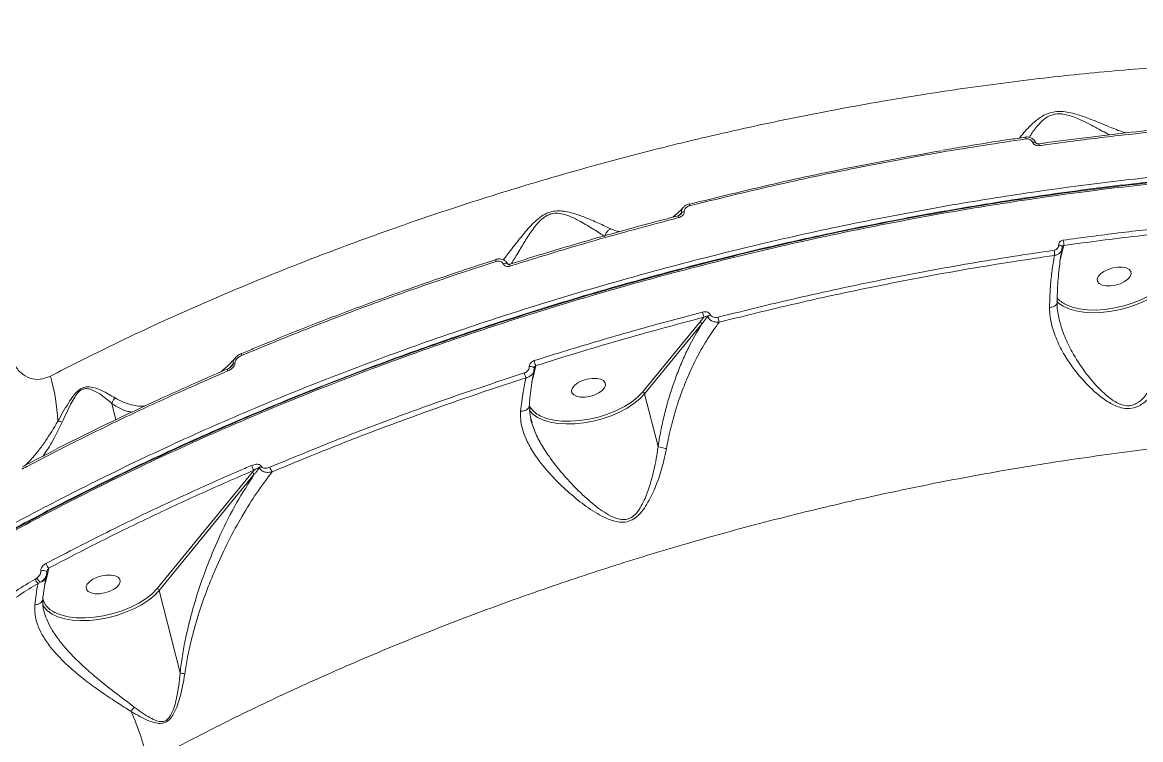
# Model space of a CAD drawing. Header units: millimetres. Extents: x -4335 to 4318, y -3792 to 3101.
# Drawn here: x 2045.9 to 2334.4, y 744.4 to 929.5 of the extents above; entities that cross this region are included whole.
import ezdxf

# ---------------------------------------------------------------- set-up
doc = ezdxf.new("R2010")
doc.units = ezdxf.units.MM
doc.layers.add('DIKOM_ЗОНА', color=80, linetype='Continuous')
doc.layers.add('DIKOM_ОБЪЕКТ', color=7, linetype='Continuous')

msp = doc.modelspace()

# ---------------------------------------------------------------- linework, layer by layer
at = {"layer": 'DIKOM_ЗОНА', "color": 3, "lineweight": 15}
msp.add_lwpolyline([(1629.814, 3100.338, -0.4205658), (4317.777, 469.92), (4317.777, -16.224, -0.4142136), (1317.777, -3016.224), (-2004.986, -3016.224, -0.4142136), (-3504.986, -1516.224), (-3504.986, 1600.338, -0.4142136), (-2004.986, 3100.338), (1629.814, 3100.338)], format="xyb", dxfattribs=at)
at = {"layer": 'DIKOM_ОБЪЕКТ', "color": 7, "linetype": 'Continuous', "lineweight": 15}
for p, q in [((2304.569, 899.86), (2304.553, 899.854)), ((2314.011, 869.687), (2314.542, 871.894)), ((2314.081, 870.882), (2314.145, 871.441)), ((2314.145, 871.441), (2314.153, 871.523)), ((2314.158, 871.555), (2314.158, 871.524)), ((2313.701, 868.465), (2314.011, 869.687)), ((2168.042, 868.275), (2168.05, 868.275)), ((2171.678, 867.06), (2171.681, 867.06)), ((2220.646, 852.08), (2205.897, 834.068)), ((2206.439, 833.614), (2221.188, 851.626)), ((2221.71, 853.367), (2220.646, 852.08)), ((2102.474, 844.033), (2102.494, 844.039)), ((2177.736, 838.275), (2178.364, 840.879)), ((2177.841, 839.606), (2177.901, 840.15)), ((2177.909, 840.235), (2177.901, 840.15)), ((2177.365, 836.815), (2177.736, 838.275)), ((2205.897, 834.068), (2205.752, 833.897)), ((2068.988, 831.089), (2070.041, 826.927)), ((2209.889, 819.981), (2206.439, 833.614)), ((2105.681, 813.9), (2105.191, 813.302)), ((2105.191, 813.302), (2080.646, 783.328)), ((2081.189, 782.875), (2105.733, 812.849)), ((2052.19, 787.62), (2052.182, 787.546)), ((2052.426, 787.371), (2052.734, 788.642)), ((2049.637, 786.068), (2049.232, 785.803)), ((2049.943, 784.669), (2050.588, 784.971)), ((2051.624, 784.143), (2052, 785.623)), ((2052, 785.623), (2052.426, 787.371)), ((2052.091, 786.796), (2052.014, 786.412)), ((2052.129, 786.945), (2052.182, 787.546)), ((2080.646, 783.328), (2080.502, 783.158)), ((2086.58, 761.571), (2081.189, 782.875))]:
    msp.add_line(p, q, dxfattribs=at)
at = {"layer": 'DIKOM_ОБЪЕКТ', "color": 7, "linetype": 'Continuous', "lineweight": 15, "flags": 128}
for points in [[(2304.79, 899.398), (2304.749, 899.545), (2304.706, 899.668), (2304.664, 899.764), (2304.623, 899.828), (2304.585, 899.858), (2304.569, 899.86)], [(2306.521, 898.523), (2306.706, 898.564), (2306.88, 898.582), (2307.037, 898.576), (2307.169, 898.546), (2307.271, 898.495), (2307.34, 898.423), (2307.357, 898.389)], [(2308.245, 897.65), (2308.202, 897.803), (2308.157, 897.93), (2308.112, 898.027), (2308.069, 898.088), (2308.029, 898.113), (2308.017, 898.113)], [(2314.153, 871.523), (2314.151, 871.545), (2314.116, 871.645), (2314.042, 871.737), (2313.932, 871.818), (2313.791, 871.883), (2313.625, 871.931), (2313.439, 871.959), (2313.242, 871.966)], [(2169.953, 867.155), (2170.177, 867.245), (2170.403, 867.303), (2170.616, 867.326), (2170.805, 867.313), (2170.957, 867.264), (2171.064, 867.182), (2171.105, 867.116)], [(2331.859, 865.187), (2331.414, 865.713), (2330.657, 866.091), (2329.65, 866.289), (2328.474, 866.292), (2327.225, 866.1), (2326.004, 865.729), (2324.91, 865.207), (2324.031, 864.578), (2323.439, 863.892), (2323.181, 863.206), (2323.279, 862.574), (2323.725, 862.048), (2324.482, 861.671), (2325.489, 861.472), (2326.664, 861.469), (2327.913, 861.661), (2329.134, 862.033), (2330.228, 862.554), (2331.107, 863.183), (2331.699, 863.869), (2331.957, 864.555), (2331.859, 865.187)], [(2341.354, 862.622), (2340.214, 861.46), (2338.637, 860.201), (2336.792, 859.031), (2334.724, 857.978), (2332.484, 857.068), (2330.125, 856.322), (2327.704, 855.759), (2325.28, 855.392), (2322.911, 855.231), (2320.654, 855.278), (2318.565, 855.533), (2316.694, 855.99), (2315.103, 856.627)], [(2312.747, 857.49), (2313.212, 857.038), (2314.415, 856.196), (2315.905, 855.512), (2317.651, 855.001), (2319.615, 854.673), (2321.753, 854.536), (2324.019, 854.592), (2326.365, 854.841), (2328.74, 855.276), (2331.091, 855.889), (2333.368, 856.667), (2335.522, 857.591), (2337.505, 858.643), (2339.276, 859.8), (2340.794, 861.036), (2342.029, 862.324)], [(2102.465, 843.498), (2102.433, 843.648), (2102.415, 843.779), (2102.413, 843.887), (2102.426, 843.968), (2102.455, 844.019), (2102.474, 844.033)], [(2098.888, 839.51), (2098.854, 839.667), (2098.837, 839.804), (2098.838, 839.914), (2098.856, 839.994), (2098.892, 840.041), (2098.909, 840.049)], [(2176.672, 840.604), (2176.912, 840.632), (2177.152, 840.632), (2177.378, 840.604), (2177.577, 840.549), (2177.737, 840.472), (2177.848, 840.375), (2177.904, 840.266), (2177.909, 840.235)], [(2196.27, 836.478), (2195.824, 837.003), (2195.067, 837.381), (2194.06, 837.579), (2192.885, 837.583), (2191.636, 837.391), (2190.415, 837.019), (2189.321, 836.497), (2188.442, 835.868), (2187.85, 835.183), (2187.592, 834.496), (2187.69, 833.864), (2188.136, 833.338), (2188.892, 832.961), (2189.899, 832.762), (2191.075, 832.759), (2192.324, 832.951), (2193.545, 833.323), (2194.639, 833.845), (2195.518, 834.474), (2196.11, 835.159), (2196.368, 835.846), (2196.27, 836.478)], [(2205.752, 833.897), (2204.625, 832.75), (2203.048, 831.491), (2201.203, 830.322), (2199.136, 829.269), (2196.895, 828.358), (2194.536, 827.613), (2192.116, 827.05), (2189.692, 826.683), (2187.323, 826.521), (2185.067, 826.568), (2182.977, 826.823), (2181.106, 827.279), (2179.497, 827.926), (2179.47, 827.94)], [(2176.65, 829.433), (2176.734, 829.308), (2177.623, 828.328), (2178.826, 827.486), (2180.316, 826.803), (2182.062, 826.291), (2184.025, 825.963), (2186.163, 825.826), (2188.43, 825.882), (2190.776, 826.131), (2193.15, 826.567), (2195.502, 827.18), (2197.779, 827.957), (2199.932, 828.882), (2201.916, 829.934), (2203.686, 831.09), (2205.205, 832.326), (2206.439, 833.614)], [(2050.651, 787.875), (2050.909, 787.942), (2051.189, 787.977), (2051.47, 787.977), (2051.729, 787.942), (2051.944, 787.875), (2052.099, 787.781), (2052.18, 787.669), (2052.19, 787.62)], [(2071.019, 785.738), (2070.574, 786.264), (2069.817, 786.641), (2068.81, 786.84), (2067.635, 786.843), (2066.386, 786.651), (2065.165, 786.279), (2064.07, 785.758), (2063.192, 785.128), (2062.599, 784.443), (2062.342, 783.756), (2062.44, 783.125), (2062.885, 782.599), (2063.642, 782.221), (2064.649, 782.023), (2065.825, 782.019), (2067.074, 782.211), (2068.295, 782.583), (2069.389, 783.105), (2070.268, 783.734), (2070.86, 784.42), (2071.117, 785.106), (2071.019, 785.738)], [(2051.081, 779.274), (2051.483, 778.569), (2052.372, 777.588), (2053.575, 776.747), (2055.066, 776.063), (2056.812, 775.552), (2058.775, 775.224), (2060.913, 775.086), (2063.18, 775.143), (2065.526, 775.391), (2067.9, 775.827), (2070.251, 776.44), (2072.528, 777.217), (2074.682, 778.142), (2076.666, 779.194), (2078.436, 780.35), (2079.955, 781.586), (2081.189, 782.875)], [(2080.502, 783.158), (2079.374, 782.011), (2077.797, 780.752), (2075.953, 779.582), (2073.885, 778.529), (2071.645, 777.619), (2069.286, 776.873), (2066.865, 776.31), (2064.441, 775.943), (2062.073, 775.781), (2059.816, 775.828), (2057.727, 776.083), (2055.855, 776.54), (2054.246, 777.187), (2054.22, 777.2)]]:
    msp.add_lwpolyline(points, dxfattribs=at)
at = {"layer": 'DIKOM_ОБЪЕКТ', "color": 7, "linetype": 'Continuous', "lineweight": 15}
for centre, radius, start, end in [((2216.781, 879.323), 1.329, 94.68296, 130.67702), ((2216.204, 882.108), 1.835, 13.388, 16.51873), ((2246.795, 889.558), 29.652, 193.51274, 194.48036), ((2223.115, 881.239), 8.212, 191.77368, 195.2708), ((2310.504, 872.213), 4.051, 355.48402, 14.89986), ((2307.863, 869.571), 4.339, 356.98579, 14.65066), ((2168.944, 868.13), 0.913, 170.8922, 203.26129), ((2172.553, 866.917), 0.887, 170.72592, 204.04246), ((2318.127, 862.839), 6.908, 219.6683, 244.04933), ((2292.456, 872.619), 73.319, 194.15757, 195.22325), ((2223.94, 852.525), 1.587, 109.47713, 141.34406), ((2220.576, 851.445), 0.638, 16.49434, 83.75847), ((2528.513, 930.167), 312.723, 194.21304, 194.45617), ((2101.017, 840.46), 1.159, 103.56895, 130.50082), ((2184.9, 843.879), 7.192, 193.75087, 204.65803), ((2004.033, 824.218), 51.046, 2.5813, 15.87262), ((2182.291, 840.698), 7.111, 193.92901, 204.64112), ((2205.827, 833.433), 0.638, 16.50457, 83.74823), ((2181.837, 833.21), 5.777, 208.84047, 245.81294), ((2054.755, 822.776), 3.751, 67.90791, 85.83884), ((2107.904, 815.8), 2.925, 193.25989, 220.53028), ((2108.123, 813.743), 1.308, 118.45061, 144.61342), ((2112.842, 815.425), 3.173, 193.70883, 217.94194), ((2105.121, 812.668), 0.638, 16.48819, 83.76461), ((2054.028, 790.298), 2.102, 193.29453, 231.9823), ((2051.338, 786.334), 2.172, 194.14893, 230.03171), ((2052.103, 787.246), 2.733, 205.54943, 236.34832), ((2050.128, 786.872), 1.956, 283.60657, 345.28317), ((2052.473, 786.9), 0.473, 95.70024, 133.30438), ((2080.577, 782.693), 0.639, 16.51072, 83.74208), ((2056.127, 781.909), 5.08, 189.86064, 247.95417), ((2079.542, 748.689), 6.289, 139.50391, 152.19471), ((1997.969, 718.972), 82.727, 13.62491, 23.24545)]:
    msp.add_arc(centre, radius, start, end, dxfattribs=at)
for points, knots in [([(2327.587, 1310.487), (2325.524, 1311.34), (2319.925, 1313.653), (2310.142, 1316.553), (2298.075, 1318.897), (2285.294, 1320.153), (2271.872, 1320.336), (2257.867, 1319.438), (2243.32, 1317.452), (2228.243, 1314.361), (2212.672, 1310.191), (2196.659, 1304.964), (2180.281, 1298.708), (2163.612, 1291.45), (2146.702, 1283.202), (2129.576, 1273.959), (2112.264, 1263.757), (2094.824, 1252.634), (2077.336, 1240.645), (2059.882, 1227.844), (2042.729, 1214.43), (2025.907, 1200.447), (2009.43, 1185.959), (1993.134, 1170.837), (1977.089, 1155.15), (1961.364, 1138.962), (1945.813, 1122.106), (1930.483, 1104.575), (1915.411, 1086.391), (1900.831, 1067.831), (1886.809, 1048.983), (1873.414, 1029.933), (1860.69, 1010.74), (1848.675, 991.433), (1837.373, 972.046), (1826.815, 952.641), (1817.043, 933.306), (1808.123, 914.138), (1800.544, 896.398), (1796.273, 885.172), (1794.367, 880.162)], [0, 0, 0, 0, 0.0156522, 0.0424896, 0.0694114, 0.0963765, 0.1233415, 0.1502635, 0.1771008, 0.2039382, 0.23086, 0.2578251, 0.2847902, 0.311712, 0.3385494, 0.3653867, 0.3923087, 0.4192737, 0.4462387, 0.4731607, 0.499998, 0.5258462, 0.5517701, 0.5777323, 0.6036945, 0.6296183, 0.6554666, 0.6823039, 0.709226, 0.736191, 0.7631561, 0.7900781, 0.8169156, 0.8437529, 0.8706749, 0.89764, 0.9246051, 0.9515272, 0.9783645, 1, 1, 1, 1]), ([(2563.778, 882.842), (2560.905, 884.381), (2553.946, 888.108), (2541.818, 893.394), (2527.566, 898.759), (2512.413, 903.525), (2496.458, 907.71), (2479.766, 911.287), (2462.414, 914.242), (2444.448, 916.56), (2425.884, 918.225), (2406.764, 919.246), (2387.158, 919.627), (2367.157, 919.368), (2346.853, 918.469), (2326.296, 916.927), (2305.515, 914.732), (2284.548, 911.9), (2263.473, 908.446), (2242.386, 904.391), (2221.387, 899.751), (2200.524, 894.533), (2179.834, 888.734), (2159.349, 882.374), (2139.147, 875.484), (2119.319, 868.097), (2099.956, 860.249), (2082.531, 852.567), (2066.919, 845.204), (2057.728, 840.521), (2053.132, 838.179)], [0, 0, 0, 0, 0.0256901, 0.0622176, 0.0987467, 0.1353905, 0.1720932, 0.2087958, 0.24544, 0.2819689, 0.3185238, 0.3551933, 0.3919212, 0.4286496, 0.4653195, 0.5018746, 0.5384884, 0.5752171, 0.6120045, 0.6487922, 0.6855215, 0.7221357, 0.7588401, 0.7956591, 0.8325369, 0.8694151, 0.906235, 0.9429397, 0.97147, 1, 1, 1, 1]), ([(2330.503, 900.93), (2330.174, 901.042), (2328.743, 901.53), (2325.772, 902.742), (2322.016, 904.289), (2318.814, 905.485), (2316.38, 906.161), (2314.329, 906.511), (2311.982, 906.463), (2309.959, 905.792), (2308.411, 904.887), (2306.574, 903.488), (2304.732, 901.595), (2303.644, 900.225), (2303.155, 899.609)], [0, 0, 0, 0, 0.0404379, 0.1758182, 0.3139294, 0.4154398, 0.467006, 0.5200242, 0.5801871, 0.6498699, 0.7002174, 0.7517578, 0.8882721, 1, 1, 1, 1]), ([(2305.697, 899.768), (2305.848, 900.042), (2306.465, 901.159), (2307.671, 902.74), (2309.187, 904.255), (2310.348, 905.105), (2311.478, 905.602), (2312.697, 905.862), (2313.554, 905.886), (2314.806, 905.749), (2316.099, 905.44), (2318.267, 904.625), (2321.121, 903.236), (2323.999, 901.681), (2325.73, 900.766), (2326.338, 900.445)], [0, 0, 0, 0, 0.0556411, 0.226728, 0.2869932, 0.3470323, 0.407006, 0.4253544, 0.4793484, 0.4921772, 0.5528609, 0.6139598, 0.7374228, 0.9078433, 1, 1, 1, 1]), ([(2308.018, 898.106), (2308.513, 898.178), (2312.758, 898.798), (2320.734, 899.811), (2331.926, 901.118), (2340.383, 902.005), (2345.085, 902.409), (2346.091, 902.496)], [0, 0, 0, 0, 0.038775, 0.3322077, 0.6262654, 0.920071, 1, 1, 1, 1]), ([(2308.245, 897.65), (2308.894, 897.741), (2312.137, 898.193), (2320.134, 899.251), (2332.215, 900.697), (2341.645, 901.601), (2346.363, 902.053)], [0, 0, 0, 0, 0.0507669, 0.2538484, 0.6266954, 1, 1, 1, 1]), ([(2218.084, 882.144), (2225.239, 883.907), (2239.55, 887.435), (2261.219, 892.009), (2282.993, 896.09), (2297.525, 898.295), (2304.79, 899.398)], [0, 0, 0, 0, 0.2485964, 0.4971933, 0.7485959, 1, 1, 1, 1]), ([(2283.36, 896.465), (2285.32, 896.803), (2291.045, 897.791), (2298.115, 898.902), (2303.213, 899.619), (2304.56, 899.808)], [0, 0, 0, 0, 0.2769884, 0.8090226, 1, 1, 1, 1]), ([(2304.57, 899.849), (2304.614, 899.859), (2304.945, 899.93), (2305.608, 899.851), (2306.442, 899.509), (2307.062, 898.984), (2307.254, 898.547), (2307.327, 898.381)], [0, 0, 0, 0, 0.0407403, 0.2998878, 0.5651702, 0.8352458, 1, 1, 1, 1]), ([(2304.79, 899.398), (2304.959, 899.407), (2305.297, 899.427), (2305.792, 899.272), (2306.208, 898.999), (2306.429, 898.721), (2306.507, 898.554), (2306.521, 898.523)], [0, 0, 0, 0, 0.2363502, 0.4725997, 0.7091561, 0.9458565, 1, 1, 1, 1]), ([(2306.521, 898.523), (2306.536, 898.492), (2306.613, 898.327), (2306.832, 898.05), (2307.246, 897.778), (2307.74, 897.623), (2308.077, 897.641), (2308.245, 897.65)], [0, 0, 0, 0, 0.0535331, 0.289791, 0.5263753, 0.7631219, 1, 1, 1, 1]), ([(2307.361, 898.389), (2307.369, 898.371), (2307.384, 898.334), (2307.473, 898.244), (2307.603, 898.167), (2307.758, 898.118), (2307.905, 898.1), (2307.986, 898.112), (2308.018, 898.117)], [0, 0, 0, 0, 0.1934788, 0.3843596, 0.5570554, 0.7212588, 0.8908132, 1, 1, 1, 1]), ([(2282.988, 896.353), (2275.804, 895.064), (2261.356, 892.472), (2239.649, 887.859), (2225.209, 884.308), (2217.989, 882.533)], [0, 0, 0, 0, 0.3308428, 0.6654219, 1, 1, 1, 1]), ([(2674.359, 788.812), (2673.325, 790.887), (2670.518, 796.518), (2664.894, 805.385), (2657.179, 815.275), (2648.233, 824.708), (2638.123, 833.647), (2626.887, 842.049), (2614.552, 849.882), (2601.117, 857.121), (2586.624, 863.767), (2571.13, 869.804), (2554.707, 875.205), (2537.43, 879.944), (2519.347, 884), (2500.47, 887.352), (2480.848, 890.009), (2460.547, 891.968), (2439.664, 893.222), (2418.294, 893.764), (2396.768, 893.587), (2375.134, 892.71), (2353.445, 891.178), (2331.495, 888.989), (2309.378, 886.155), (2287.191, 882.686), (2264.714, 878.535), (2241.98, 873.667), (2219.03, 868.073), (2196.219, 861.838), (2173.651, 854.993), (2151.433, 847.567), (2129.637, 839.578), (2108.308, 831.03), (2087.473, 821.947), (2067.193, 812.362), (2047.555, 802.322), (2028.672, 791.866), (2011.711, 781.747), (2001.379, 774.999), (1996.767, 771.988)], [0, 0, 0, 0, 0.0156522, 0.0424896, 0.0694115, 0.0963766, 0.1233417, 0.1502635, 0.1771008, 0.2039381, 0.2308601, 0.2578252, 0.2847902, 0.3117121, 0.3385494, 0.3653867, 0.3923086, 0.4192738, 0.4462389, 0.4731606, 0.499998, 0.5258463, 0.5517701, 0.5777322, 0.6036944, 0.6296184, 0.6554666, 0.682304, 0.7092259, 0.736191, 0.7631561, 0.7900781, 0.8169155, 0.8437529, 0.8706749, 0.89764, 0.924605, 0.9515271, 0.9783646, 1, 1, 1, 1]), ([(1997.193, 770.307), (2000.519, 772.49), (2009.48, 778.37), (2024.766, 787.67), (2043.188, 798.08), (2062.517, 808.174), (2082.706, 817.909), (2103.71, 827.239), (2125.066, 835.959), (2146.69, 844.054), (2168.499, 851.523), (2190.846, 858.486), (2213.678, 864.898), (2236.923, 870.721), (2260.071, 875.828), (2283.043, 880.218), (2305.77, 883.906), (2328.62, 886.952), (2351.519, 889.318), (2374.385, 890.978), (2396.715, 891.895), (2418.446, 892.085), (2439.528, 891.577), (2460.305, 890.363), (2480.689, 888.416), (2500.598, 885.725), (2519.594, 882.35), (2537.633, 878.319), (2554.694, 873.672), (2571.054, 868.334), (2586.625, 862.294), (2601.333, 855.556), (2614.278, 848.577), (2625.605, 841.481), (2635.465, 834.375), (2644.538, 826.856), (2652.688, 818.901), (2658.236, 812.867), (2660.778, 809.399), (2661.198, 808.826)], [0, 0, 0, 0, 0.0165905, 0.0446959, 0.0728229, 0.1009285, 0.1298503, 0.1587957, 0.1877175, 0.215823, 0.2439502, 0.2720555, 0.3009774, 0.3299228, 0.3588446, 0.38695, 0.4150771, 0.4431825, 0.4721043, 0.5010498, 0.5299716, 0.558077, 0.5862041, 0.6143096, 0.6432314, 0.6721767, 0.7010984, 0.729204, 0.7573311, 0.7854364, 0.8143583, 0.8433036, 0.8722252, 0.896687, 0.9211771, 0.9456673, 0.9703896, 0.9951119, 1, 1, 1, 1]), ([(1997.321, 770.879), (1998.473, 771.651), (2002.404, 774.287), (2009.333, 778.701), (2018.079, 784.111), (2027.004, 789.409), (2036.072, 794.592), (2045.29, 799.659), (2054.658, 804.612), (2064.18, 809.455), (2073.859, 814.188), (2083.697, 818.812), (2093.696, 823.329), (2103.861, 827.741), (2114.195, 832.048), (2124.689, 836.246), (2135.307, 840.321), (2146.007, 844.257), (2156.759, 848.041), (2167.559, 851.673), (2178.41, 855.155), (2189.316, 858.488), (2200.282, 861.675), (2211.31, 864.715), (2222.402, 867.609), (2233.562, 870.359), (2244.795, 872.965), (2256.097, 875.425), (2267.439, 877.735), (2278.775, 879.883), (2290.063, 881.86), (2301.293, 883.667), (2312.468, 885.303), (2323.593, 886.771), (2334.673, 888.07), (2345.711, 889.202), (2356.709, 890.167), (2367.67, 890.964), (2378.599, 891.594), (2389.496, 892.057), (2400.342, 892.352), (2411.093, 892.476), (2421.707, 892.43), (2432.164, 892.212), (2442.468, 891.823), (2452.623, 891.265), (2462.633, 890.537), (2472.501, 889.639), (2482.23, 888.571), (2491.822, 887.332), (2501.279, 885.923), (2510.606, 884.341), (2519.789, 882.588), (2528.8, 880.672), (2537.598, 878.598), (2546.163, 876.37), (2554.493, 873.992), (2562.591, 871.461), (2570.461, 868.778), (2578.105, 865.942), (2585.526, 862.952), (2592.725, 859.807), (2599.704, 856.506), (2606.466, 853.048), (2613.005, 849.434), (2619.306, 845.675), (2625.341, 841.784), (2631.088, 837.773), (2636.543, 833.647), (2641.709, 829.406), (2646.588, 825.047), (2651.187, 820.571), (2655.487, 815.97), (2658.803, 812.153), (2660.58, 809.83), (2661.123, 809.12)], [0, 0, 0, 0, 0.005825, 0.0198833, 0.0339453, 0.0479361, 0.0618623, 0.0757397, 0.0895844, 0.103412, 0.1172384, 0.1310762, 0.144939, 0.1588428, 0.1728032, 0.1868359, 0.2008998, 0.2149109, 0.2288524, 0.2427406, 0.2565913, 0.2704202, 0.2842434, 0.298075, 0.3119269, 0.3258152, 0.3397553, 0.3537633, 0.3678282, 0.3818682, 0.3958293, 0.4097322, 0.423593, 0.4374274, 0.4512515, 0.4650809, 0.4789261, 0.4928029, 0.506727, 0.5207144, 0.5347729, 0.5488295, 0.5628143, 0.5767361, 0.5906112, 0.6044557, 0.6182847, 0.6321146, 0.6459575, 0.659827, 0.6737393, 0.6877103, 0.7017551, 0.7158184, 0.7298311, 0.7437763, 0.7576698, 0.7715275, 0.7853651, 0.7991982, 0.8130408, 0.8269048, 0.8408062, 0.8547601, 0.8687824, 0.882851, 0.8968893, 0.9108509, 0.9247536, 0.9386128, 0.9524438, 0.9662617, 0.9800822, 0.9939161, 1, 1, 1, 1]), ([(1997.64, 770.896), (2002.241, 773.9), (2012.549, 780.632), (2029.47, 790.727), (2048.307, 801.158), (2067.898, 811.174), (2088.13, 820.736), (2108.916, 829.797), (2130.194, 838.325), (2151.938, 846.294), (2174.103, 853.703), (2196.617, 860.532), (2219.375, 866.752), (2242.269, 872.332), (2264.949, 877.189), (2287.373, 881.33), (2309.507, 884.791), (2331.571, 887.618), (2353.469, 889.802), (2375.106, 891.33), (2396.689, 892.205), (2418.164, 892.381), (2439.483, 891.841), (2460.316, 890.589), (2480.569, 888.635), (2500.144, 885.984), (2518.976, 882.64), (2537.016, 878.594), (2554.252, 873.867), (2570.635, 868.478), (2586.093, 862.455), (2600.552, 855.826), (2613.107, 849.058), (2623.944, 842.29), (2633.282, 835.645), (2641.88, 828.651), (2649.809, 821.236), (2657.02, 813.399), (2663.453, 805.138), (2669.092, 796.588), (2672.11, 790.648), (2673.619, 787.679)], [0, 0, 0, 0, 0.0216353, 0.0484723, 0.0753939, 0.1023585, 0.1293233, 0.1562449, 0.1830819, 0.209919, 0.2368406, 0.2638052, 0.29077, 0.3176916, 0.3445286, 0.3703765, 0.3963, 0.4222618, 0.4482237, 0.4741471, 0.499995, 0.5268319, 0.5537536, 0.5807181, 0.6076828, 0.6346044, 0.6614413, 0.6882783, 0.7151999, 0.7421644, 0.7691292, 0.7960508, 0.8228878, 0.8446334, 0.8664016, 0.8881698, 0.9099154, 0.9324241, 0.9549577, 0.9774913, 1, 1, 1, 1]), ([(2197.689, 876.203), (2196.689, 876.665), (2194.667, 877.602), (2191.244, 879.095), (2188.307, 880.153), (2186.099, 880.685), (2184.334, 880.882), (2182.482, 880.703), (2180.596, 879.99), (2178.902, 878.794), (2176.868, 876.86), (2174.722, 874.296), (2172.363, 871.288), (2170.752, 869.197), (2170.012, 868.304), (2169.942, 868.22)], [0, 0, 0, 0, 0.1346109, 0.2722982, 0.364176, 0.4107795, 0.4584873, 0.5007114, 0.5433587, 0.5965214, 0.6475903, 0.7551558, 0.8651857, 0.9873256, 1, 1, 1, 1]), ([(2172.048, 867.157), (2172.142, 867.309), (2172.779, 868.344), (2174.128, 870.59), (2175.996, 873.739), (2177.769, 876.352), (2179.466, 878.327), (2180.828, 879.462), (2181.968, 879.95), (2182.987, 880.196), (2184.195, 880.248), (2185.748, 879.928), (2187.71, 879.199), (2190.344, 877.861), (2193.392, 876.027), (2195.346, 874.744), (2196.178, 874.17), (2196.179, 874.169)], [0, 0, 0, 0, 0.021656, 0.1474699, 0.2569281, 0.3660766, 0.4154461, 0.4647993, 0.4971169, 0.5030617, 0.5413183, 0.5863788, 0.6317383, 0.7233422, 0.8616044, 0.9998611, 1, 1, 1, 1]), ([(2213.641, 879.17), (2213.867, 879.346), (2214.728, 880.013), (2215.667, 880.89), (2216.362, 881.674), (2216.44, 881.761)], [0, 0, 0, 0, 0.2407135, 0.9152245, 1, 1, 1, 1]), ([(2215.073, 879.575), (2215.13, 879.587), (2215.302, 879.623), (2215.52, 879.749), (2215.678, 879.877), (2215.716, 879.929), (2215.721, 879.937)], [0, 0, 0, 0, 0.2181923, 0.6541851, 0.9486362, 1, 1, 1, 1]), ([(2215.192, 879.076), (2215.335, 879.121), (2215.665, 879.224), (2216.102, 879.496), (2216.447, 879.854), (2216.659, 880.245), (2216.668, 880.514), (2216.673, 880.648)], [0, 0, 0, 0, 0.1825171, 0.4237881, 0.6274481, 0.8134288, 1, 1, 1, 1]), ([(2215.915, 880.332), (2215.844, 880.248), (2215.656, 880.028), (2215.47, 879.811), (2215.354, 879.675)], [0, 0, 0, 0, 0.3782756, 1, 1, 1, 1]), ([(2215.915, 880.332), (2215.912, 880.3), (2215.907, 880.245), (2215.859, 880.126), (2215.798, 880.022), (2215.736, 879.955), (2215.72, 879.938)], [0, 0, 0, 0, 0.2178724, 0.3779549, 0.8437548, 1, 1, 1, 1]), ([(2216.456, 881.746), (2216.38, 881.673), (2216.149, 881.452), (2215.929, 880.96), (2215.92, 880.543), (2215.915, 880.332)], [0, 0, 0, 0, 0.1941725, 0.5918734, 1, 1, 1, 1]), ([(2216.458, 881.745), (2216.55, 881.847), (2216.829, 882.158), (2217.362, 882.461), (2217.805, 882.562), (2217.971, 882.599)], [0, 0, 0, 0, 0.2361008, 0.7137328, 1, 1, 1, 1]), ([(2216.673, 880.648), (2216.677, 880.778), (2216.685, 881.038), (2216.888, 881.413), (2217.218, 881.751), (2217.634, 882.005), (2217.947, 882.102), (2218.084, 882.144)], [0, 0, 0, 0, 0.1889385, 0.3774329, 0.5791638, 0.8164604, 1, 1, 1, 1]), ([(2171.687, 867.041), (2173.2, 867.527), (2178.354, 869.181), (2187.217, 871.851), (2198.255, 875.04), (2207.544, 877.604), (2213.165, 879.051), (2215.081, 879.544)], [0, 0, 0, 0, 0.105953, 0.3609189, 0.615286, 0.8688601, 1, 1, 1, 1]), ([(2171.744, 866.556), (2172.376, 866.756), (2175.537, 867.758), (2184.303, 870.469), (2198.126, 874.542), (2209.5, 877.564), (2215.192, 879.076)], [0, 0, 0, 0, 0.0441395, 0.220714, 0.6100128, 1, 1, 1, 1]), ([(2352.537, 877.656), (2351.897, 877.597), (2348.694, 877.305), (2340.767, 876.525), (2328.711, 875.183), (2319.185, 873.898), (2314.418, 873.255)], [0, 0, 0, 0, 0.0507679, 0.2538462, 0.6266952, 1, 1, 1, 1]), ([(2197.689, 876.203), (2197.647, 876.182), (2197.372, 876.044), (2196.902, 875.672), (2196.398, 874.981), (2196.252, 874.44), (2196.179, 874.169)], [0, 0, 0, 0, 0.0562298, 0.3685287, 0.6842774, 1, 1, 1, 1]), ([(2199.858, 875.456), (2199.526, 875.532), (2198.791, 875.7), (2198.079, 876.024), (2197.689, 876.203)], [0, 0, 0, 0, 0.4510929, 1, 1, 1, 1]), ([(2314.542, 871.894), (2320.904, 872.747), (2333.641, 874.455), (2346.256, 875.675), (2352.57, 876.286)], [0, 0, 0, 0, 0.4994503, 1, 1, 1, 1]), ([(2313.242, 871.966), (2313.237, 871.821), (2313.227, 871.53), (2312.999, 871.14), (2312.642, 870.841), (2312.298, 870.708), (2312.097, 870.674), (2312.06, 870.668)], [0, 0, 0, 0, 0.2363846, 0.4729251, 0.7098631, 0.9468181, 1, 1, 1, 1]), ([(2314.418, 873.255), (2314.381, 873.249), (2314.18, 873.216), (2313.838, 873.085), (2313.482, 872.788), (2313.256, 872.4), (2313.246, 872.111), (2313.242, 871.966)], [0, 0, 0, 0, 0.0545641, 0.2913684, 0.5278041, 0.7639513, 1, 1, 1, 1]), ([(2314.159, 871.555), (2314.16, 871.565), (2314.165, 871.625), (2314.229, 871.723), (2314.346, 871.829), (2314.462, 871.878), (2314.529, 871.892), (2314.542, 871.894)], [0, 0, 0, 0, 0.0627439, 0.3521542, 0.6423253, 0.9331568, 1, 1, 1, 1]), ([(2168.045, 868.265), (2168.093, 868.283), (2168.434, 868.415), (2169.097, 868.452), (2169.943, 868.276), (2170.616, 867.842), (2171.034, 867.371), (2171.115, 867.04), (2171.135, 866.958)], [0, 0, 0, 0, 0.0400003, 0.2857511, 0.5094954, 0.7234061, 0.9314923, 1, 1, 1, 1]), ([(2312.06, 870.668), (2304.877, 869.577), (2290.509, 867.393), (2268.818, 863.331), (2247.068, 858.743), (2232.597, 855.17), (2225.362, 853.384)], [0, 0, 0, 0, 0.2485959, 0.4971935, 0.7485968, 1, 1, 1, 1]), ([(2225.691, 852.099), (2232.829, 853.861), (2247.106, 857.387), (2268.725, 861.958), (2290.449, 866.036), (2304.947, 868.241), (2312.195, 869.343)], [0, 0, 0, 0, 0.2485968, 0.4971938, 0.7485971, 1, 1, 1, 1]), ([(2312.195, 869.343), (2311.986, 868.235), (2311.562, 865.997), (2311.144, 861.889), (2310.956, 858.419), (2310.912, 856.336), (2310.902, 855.896)], [0, 0, 0, 0, 0.299162, 0.6039903, 0.916349, 1, 1, 1, 1]), ([(2312.195, 869.343), (2312.256, 869.352), (2312.589, 869.403), (2313.162, 869.613), (2313.738, 870.098), (2314.054, 870.554), (2314.078, 870.835), (2314.081, 870.882)], [0, 0, 0, 0, 0.0655632, 0.3577492, 0.6499108, 0.9416988, 1, 1, 1, 1]), ([(2314.128, 870.876), (2314.001, 870.228), (2313.742, 868.902), (2313.424, 866.584), (2313.16, 864.017), (2312.973, 861.211), (2312.868, 858.87), (2312.855, 857.419), (2312.851, 857.026)], [0, 0, 0, 0, 0.1775948, 0.3631792, 0.5510233, 0.740114, 0.9295642, 1, 1, 1, 1]), ([(2102.465, 843.498), (2107.769, 845.691), (2118.378, 850.077), (2134.684, 856.283), (2151.239, 862.232), (2162.483, 865.924), (2168.105, 867.77)], [0, 0, 0, 0, 0.2491007, 0.4982005, 0.7491, 1, 1, 1, 1]), ([(2102.511, 844.001), (2103.641, 844.482), (2108.191, 846.417), (2116.292, 849.682), (2126.807, 853.792), (2137.443, 857.765), (2148.182, 861.604), (2158.385, 865.109), (2165.044, 867.266), (2168.061, 868.243)], [0, 0, 0, 0, 0.0535975, 0.2158234, 0.3781606, 0.5405765, 0.7030334, 0.8654865, 1, 1, 1, 1]), ([(2168.105, 867.77), (2168.297, 867.814), (2168.681, 867.902), (2169.238, 867.807), (2169.702, 867.561), (2169.871, 867.287), (2169.953, 867.155)], [0, 0, 0, 0, 0.258359, 0.5167309, 0.7677968, 1, 1, 1, 1]), ([(2169.953, 867.155), (2170.032, 867.027), (2170.196, 866.761), (2170.644, 866.521), (2171.183, 866.428), (2171.557, 866.514), (2171.744, 866.556)], [0, 0, 0, 0, 0.2338814, 0.4824802, 0.7413323, 1, 1, 1, 1]), ([(2171.108, 867.117), (2171.108, 867.111), (2171.109, 867.102), (2171.199, 867.044), (2171.343, 867.014), (2171.51, 867.014), (2171.626, 867.05), (2171.677, 867.066)], [0, 0, 0, 0, 0.2823835, 0.4832812, 0.6666626, 0.8510177, 1, 1, 1, 1]), ([(2312.813, 857.045), (2312.82, 857.016), (2312.857, 856.85), (2312.646, 856.554), (2312.188, 856.214), (2311.596, 856.007), (2311.145, 855.923), (2310.947, 855.901), (2310.902, 855.896)], [0, 0, 0, 0, 0.0553988, 0.3087362, 0.5620957, 0.81544, 0.9578269, 1, 1, 1, 1]), ([(2312.872, 857.047), (2312.862, 856.771), (2312.826, 855.826), (2313.02, 854.267), (2313.333, 852.988), (2313.474, 852.411)], [0, 0, 0, 0, 0.1842742, 0.6324531, 1, 1, 1, 1]), ([(2221.364, 854.686), (2220.719, 854.518), (2217.493, 853.68), (2208.595, 851.302), (2194.707, 847.39), (2183.516, 843.911), (2177.915, 842.169)], [0, 0, 0, 0, 0.0441403, 0.220712, 0.6100121, 1, 1, 1, 1]), ([(2223.411, 854.022), (2223.397, 854.05), (2223.33, 854.195), (2223.12, 854.439), (2222.69, 854.679), (2222.076, 854.808), (2221.617, 854.73), (2221.364, 854.686)], [0, 0, 0, 0, 0.0440547, 0.2245194, 0.4337764, 0.6874847, 1, 1, 1, 1]), ([(2225.362, 853.384), (2225.108, 853.342), (2224.664, 853.268), (2224.076, 853.399), (2223.675, 853.631), (2223.484, 853.864), (2223.421, 853.999), (2223.411, 854.022)], [0, 0, 0, 0, 0.3277235, 0.5739162, 0.7796238, 0.9627645, 1, 1, 1, 1]), ([(2310.902, 855.896), (2310.929, 855.104), (2310.981, 853.521), (2311.603, 850.533), (2312.886, 846.986), (2315.273, 842.587), (2318.569, 838.027), (2322.408, 834.099), (2326.041, 831.356), (2328.977, 829.974), (2331.588, 829.672), (2333.978, 830.325), (2336.364, 832.111), (2338.614, 834.77), (2341.054, 838.645), (2343.525, 843.482), (2345.617, 848.737), (2346.527, 852.078), (2346.902, 853.455)], [0, 0, 0, 0, 0.0404304, 0.0808834, 0.1509581, 0.2211472, 0.3139216, 0.4066917, 0.468098, 0.5184396, 0.550939, 0.5857388, 0.6308311, 0.6892186, 0.7478311, 0.8412608, 0.9345799, 1, 1, 1, 1]), ([(2344.042, 854.374), (2344.042, 854.373), (2343.776, 853.001), (2343.017, 849.67), (2341.363, 844.41), (2339.408, 839.529), (2337.395, 835.593), (2335.591, 832.889), (2333.678, 831.145), (2332.219, 830.615), (2330.952, 830.477), (2329.654, 830.688), (2328.14, 831.371), (2326.172, 832.622), (2323.32, 835.179), (2319.886, 839.278), (2316.906, 843.926), (2314.694, 848.352), (2313.873, 851.069), (2313.469, 852.409)], [0, 0, 0, 0, 0.0000654, 0.0728446, 0.1756181, 0.2812436, 0.3443781, 0.4086249, 0.4550998, 0.4817295, 0.4895986, 0.5218951, 0.5478158, 0.5744826, 0.6410714, 0.7430002, 0.8474885, 0.9247919, 1, 1, 1, 1]), ([(2178.364, 840.879), (2185.522, 843.098), (2199.857, 847.545), (2214.419, 851.424), (2221.71, 853.367)], [0, 0, 0, 0, 0.4992746, 1, 1, 1, 1]), ([(2221.188, 851.626), (2220, 849.628), (2218.203, 846.608), (2216.077, 841.949), (2214.146, 837.149), (2212.482, 832.021), (2211.134, 826.669), (2210.387, 823.064), (2210.023, 820.809), (2209.889, 819.981)], [0, 0, 0, 0, 0.2355395, 0.356036, 0.4765281, 0.7016575, 0.8172954, 0.9329171, 1, 1, 1, 1]), ([(2212.047, 819.463), (2212.196, 820.252), (2212.681, 822.827), (2213.722, 827.08), (2215.257, 832.083), (2217.139, 837.111), (2219.384, 842.065), (2221.997, 846.819), (2224.146, 850.074), (2225.408, 851.728), (2225.691, 852.099)], [0, 0, 0, 0, 0.0601197, 0.1962346, 0.3328158, 0.4690635, 0.6303273, 0.7921158, 0.9534351, 1, 1, 1, 1]), ([(2221.188, 851.626), (2221.334, 851.811), (2221.834, 852.445), (2222.341, 853.072), (2222.7, 853.517)], [0, 0, 0, 0, 0.2912756, 1, 1, 1, 1]), ([(2221.71, 853.367), (2221.836, 853.433), (2222.055, 853.549), (2222.349, 853.624), (2222.541, 853.624), (2222.64, 853.582), (2222.681, 853.546), (2222.695, 853.525), (2222.7, 853.517)], [0, 0, 0, 0, 0.3693772, 0.6445503, 0.8371782, 0.9270161, 0.9712042, 1, 1, 1, 1]), ([(2222.7, 853.517), (2222.718, 853.479), (2222.82, 853.253), (2223.118, 852.852), (2223.734, 852.398), (2224.562, 852.099), (2225.254, 852.05), (2225.628, 852.092), (2225.691, 852.099)], [0, 0, 0, 0, 0.0395105, 0.2326383, 0.4437521, 0.6867269, 0.9479483, 1, 1, 1, 1]), ([(2097.196, 839.31), (2098.016, 840.037), (2099.267, 841.147), (2100.487, 842.466), (2100.908, 842.92)], [0, 0, 0, 0, 0.6553965, 1, 1, 1, 1]), ([(2100.896, 842.93), (2100.752, 842.767), (2100.479, 842.459), (2100.263, 841.897), (2100.264, 841.53), (2100.264, 841.341)], [0, 0, 0, 0, 0.3535651, 0.6668764, 1, 1, 1, 1]), ([(2100.745, 841.587), (2100.748, 841.705), (2100.754, 841.941), (2100.953, 842.357), (2101.373, 842.859), (2101.926, 843.251), (2102.337, 843.439), (2102.465, 843.498)], [0, 0, 0, 0, 0.1388622, 0.2767766, 0.4966139, 0.8419015, 1, 1, 1, 1]), ([(2100.913, 842.955), (2101.042, 843.09), (2101.393, 843.454), (2101.94, 843.812), (2102.358, 843.963), (2102.484, 844.008)], [0, 0, 0, 0, 0.2898963, 0.7858753, 1, 1, 1, 1]), ([(2053.132, 838.179), (2052.246, 837.834), (2050.444, 837.131), (2047.75, 837.501), (2045.445, 838.862), (2044.089, 840.615), (2043.572, 841.826), (2043.441, 842.132)], [0, 0, 0, 0, 0.2187147, 0.4447802, 0.6794103, 0.9192011, 1, 1, 1, 1]), ([(2045.9, 814.743), (2046.632, 815.136), (2050.492, 817.209), (2057.638, 820.855), (2067.326, 825.666), (2077.153, 830.346), (2087.121, 834.897), (2094.379, 838.125), (2098.354, 839.8), (2098.915, 840.037)], [0, 0, 0, 0, 0.0435933, 0.2296373, 0.415235, 0.6001733, 0.7846847, 0.9696099, 1, 1, 1, 1]), ([(2098.888, 839.51), (2099.029, 839.575), (2099.474, 839.784), (2100.073, 840.222), (2100.523, 840.77), (2100.734, 841.215), (2100.741, 841.462), (2100.745, 841.587)], [0, 0, 0, 0, 0.1605498, 0.5081366, 0.7318609, 0.8653839, 1, 1, 1, 1]), ([(2098.902, 840.064), (2098.958, 840.083), (2099.268, 840.188), (2099.653, 840.45), (2099.902, 840.737), (2099.961, 840.805)], [0, 0, 0, 0, 0.1450762, 0.7992186, 1, 1, 1, 1]), ([(2100.264, 841.341), (2100.168, 841.228), (2099.897, 840.907), (2099.627, 840.589), (2099.453, 840.383)], [0, 0, 0, 0, 0.3549959, 1, 1, 1, 1]), ([(2100.264, 841.341), (2100.261, 841.315), (2100.255, 841.259), (2100.203, 841.136), (2100.108, 840.975), (2100.012, 840.864), (2099.96, 840.805)], [0, 0, 0, 0, 0.1198812, 0.2569839, 0.602957, 1, 1, 1, 1]), ([(2176.672, 840.604), (2176.666, 840.455), (2176.654, 840.157), (2176.43, 839.718), (2176.074, 839.332), (2175.698, 839.097), (2175.455, 839.01), (2175.389, 838.987)], [0, 0, 0, 0, 0.2169035, 0.4334498, 0.6619598, 0.9080623, 1, 1, 1, 1]), ([(2175.827, 837.734), (2175.935, 837.762), (2176.33, 837.867), (2176.949, 838.192), (2177.511, 838.765), (2177.814, 839.264), (2177.837, 839.551), (2177.841, 839.606)], [0, 0, 0, 0, 0.1089201, 0.4007318, 0.6743536, 0.9379242, 1, 1, 1, 1]), ([(2177.865, 839.603), (2177.733, 838.948), (2177.456, 837.577), (2177.11, 835.171), (2176.837, 832.792), (2176.718, 831.142), (2176.669, 830.471)], [0, 0, 0, 0, 0.2533293, 0.5299202, 0.8087911, 1, 1, 1, 1]), ([(2177.915, 842.169), (2177.851, 842.147), (2177.616, 842.064), (2177.253, 841.841), (2176.907, 841.469), (2176.688, 841.041), (2176.677, 840.75), (2176.672, 840.604)], [0, 0, 0, 0, 0.0918769, 0.3355609, 0.5630608, 0.7814582, 1, 1, 1, 1]), ([(2177.92, 840.295), (2177.917, 840.285), (2177.905, 840.249), (2177.908, 840.24), (2177.911, 840.234)], [0, 0, 0, 0, 0.3013791, 1, 1, 1, 1]), ([(2177.918, 840.296), (2177.919, 840.302), (2177.937, 840.37), (2177.998, 840.505), (2178.127, 840.681), (2178.256, 840.803), (2178.341, 840.862), (2178.364, 840.879)], [0, 0, 0, 0, 0.0252756, 0.2689644, 0.5516265, 0.8756654, 1, 1, 1, 1]), ([(2045.815, 814.188), (2046.36, 814.476), (2049.085, 815.917), (2056.234, 819.628), (2067.433, 825.209), (2082.335, 832.273), (2092.964, 836.92), (2098.888, 839.51)], [0, 0, 0, 0, 0.0321586, 0.1607923, 0.4182836, 0.6757753, 1, 1, 1, 1]), ([(2175.389, 838.987), (2169.808, 837.151), (2158.646, 833.481), (2142.13, 827.539), (2125.785, 821.31), (2115.102, 816.885), (2109.76, 814.673)], [0, 0, 0, 0, 0.2490991, 0.4981993, 0.7491, 1, 1, 1, 1]), ([(2110.34, 813.474), (2115.632, 815.666), (2126.215, 820.05), (2142.483, 826.253), (2159, 832.199), (2170.218, 835.889), (2175.827, 837.734)], [0, 0, 0, 0, 0.2490994, 0.4982009, 0.749101, 1, 1, 1, 1]), ([(2175.827, 837.734), (2175.569, 836.549), (2175.007, 833.978), (2174.641, 830.805), (2174.444, 829.092)], [0, 0, 0, 0, 0.4604897, 1, 1, 1, 1]), ([(2069.805, 832.542), (2068.719, 833.211), (2067.25, 834.116), (2064.915, 835.079), (2063.474, 835.453), (2062.131, 835.423), (2061.049, 835.019), (2059.985, 834.229), (2058.876, 832.919), (2057.134, 830.249), (2055.911, 828.083), (2055.027, 826.517)], [0, 0, 0, 0, 0.2657835, 0.3593778, 0.4543071, 0.5177514, 0.5632827, 0.6085721, 0.6803151, 0.7688711, 1, 1, 1, 1]), ([(2056.166, 826.252), (2056.876, 827.826), (2057.851, 829.986), (2059.281, 832.649), (2060.201, 833.933), (2061.13, 834.685), (2062.097, 835.008), (2063.291, 834.888), (2064.581, 834.366), (2066.66, 833.064), (2068.055, 831.93), (2068.986, 831.102), (2068.987, 831.101)], [0, 0, 0, 0, 0.2369797, 0.3252723, 0.3938172, 0.4351317, 0.4764515, 0.5364562, 0.6308572, 0.7257823, 0.999684, 1, 1, 1, 1]), ([(2069.805, 832.542), (2069.773, 832.511), (2069.577, 832.314), (2069.229, 831.855), (2069.073, 831.368), (2068.987, 831.101)], [0, 0, 0, 0, 0.079417, 0.4971649, 1, 1, 1, 1]), ([(2068.987, 831.101), (2068.987, 831.1), (2068.987, 831.098), (2068.987, 831.093), (2068.988, 831.09), (2068.988, 831.089)], [0, 0, 0, 0, 0.2436112, 0.5655026, 1, 1, 1, 1]), ([(2068.988, 831.089), (2069.66, 830.656), (2071.005, 829.789), (2072.757, 829.083), (2073.837, 828.949), (2074.195, 828.905)], [0, 0, 0, 0, 0.4006826, 0.8015853, 1, 1, 1, 1]), ([(2077.463, 830.456), (2077.188, 830.443), (2076.018, 830.387), (2074.144, 830.697), (2071.848, 831.359), (2070.488, 832.147), (2069.805, 832.542)], [0, 0, 0, 0, 0.1036641, 0.4425291, 0.7200035, 1, 1, 1, 1]), ([(2174.444, 829.092), (2174.419, 828.39), (2174.366, 826.916), (2174.839, 824.581), (2175.811, 821.849), (2177.438, 818.819), (2180.01, 815.179), (2183.398, 811.332), (2187.534, 807.501), (2191.874, 804.04), (2195.849, 801.67), (2199.079, 800.525), (2201.357, 800.403), (2203.279, 800.996), (2204.979, 802.321), (2206.41, 804.088), (2208.269, 807.235), (2210.203, 811.824), (2211.446, 816.385), (2211.945, 818.94), (2212.047, 819.463)], [0, 0, 0, 0, 0.0399715, 0.0838375, 0.1277325, 0.188934, 0.25023, 0.3350399, 0.4199817, 0.5024359, 0.5846125, 0.6297423, 0.6580808, 0.6869123, 0.7179985, 0.7532858, 0.7887202, 0.882241, 0.9758692, 1, 1, 1, 1]), ([(2176.654, 830.427), (2176.655, 830.423), (2176.678, 830.243), (2176.463, 829.901), (2176.009, 829.477), (2175.338, 829.198), (2174.783, 829.106), (2174.489, 829.094), (2174.444, 829.092)], [0, 0, 0, 0, 0.0058752, 0.2506391, 0.495411, 0.7402076, 0.9604659, 1, 1, 1, 1]), ([(2176.823, 830.435), (2176.806, 829.994), (2176.766, 828.962), (2176.969, 827.503), (2177.276, 826.479), (2177.389, 826.102)], [0, 0, 0, 0, 0.3209013, 0.7503005, 1, 1, 1, 1]), ([(2055.027, 826.517), (2053.99, 824.773), (2052.418, 822.127), (2050.157, 819.08), (2048.416, 816.925), (2047.295, 815.769), (2046.734, 815.189)], [0, 0, 0, 0, 0.3921867, 0.5945882, 0.7969414, 1, 1, 1, 1]), ([(2051.24, 817.538), (2051.975, 818.635), (2053.706, 821.221), (2055.267, 824.413), (2056.166, 826.252)], [0, 0, 0, 0, 0.4241558, 1, 1, 1, 1]), ([(2177.315, 826.065), (2177.259, 826.211), (2177.14, 826.517), (2177.09, 826.82), (2177.063, 826.979)], [0, 0, 0, 0, 0.4742378, 1, 1, 1, 1]), ([(2209.893, 819.974), (2209.893, 819.972), (2209.827, 819.449), (2209.489, 816.929), (2208.562, 812.399), (2207.127, 807.8), (2205.603, 804.625), (2204.456, 802.875), (2203.082, 801.632), (2201.952, 801.226), (2200.853, 801.091), (2199.265, 801.289), (2197.16, 802.283), (2194.959, 803.721), (2192.21, 805.896), (2188.905, 808.952), (2185.141, 813.021), (2182.021, 816.993), (2179.621, 820.738), (2178.116, 823.635), (2177.527, 825.423), (2177.315, 826.065)], [0, 0, 0, 0, 0.0000979, 0.0271484, 0.1308554, 0.2368291, 0.2745358, 0.3129389, 0.3445369, 0.3678001, 0.373124, 0.4018328, 0.4497717, 0.4950213, 0.5403269, 0.633121, 0.7277892, 0.8245185, 0.8921027, 0.961293, 1, 1, 1, 1]), ([(2078.367, 738.46), (2083.521, 741.208), (2093.836, 746.708), (2109.903, 754.552), (2126.355, 762.077), (2143.422, 769.331), (2161.08, 776.285), (2179.305, 782.907), (2197.806, 789.087), (2217.155, 794.998), (2237.351, 800.563), (2258.367, 805.713), (2279.501, 810.265), (2300.654, 814.198), (2321.727, 817.493), (2342.629, 820.132), (2363.323, 822.1), (2383.777, 823.409), (2403.954, 824.064), (2423.758, 824.064), (2443.097, 823.406), (2461.889, 822.089), (2480.093, 820.103), (2497.692, 817.468), (2514.652, 814.195), (2530.892, 810.302), (2546.337, 805.805), (2561.2, 800.618), (2575.382, 794.708), (2588.802, 788.068), (2601.178, 780.82), (2612.418, 772.97), (2622.603, 764.596), (2628.379, 758.575), (2631.265, 755.566)], [0, 0, 0, 0, 0.0277665, 0.0555661, 0.0833658, 0.1111322, 0.1400372, 0.16898, 0.1979227, 0.2268276, 0.2586373, 0.290548, 0.32251, 0.3544716, 0.3863817, 0.4181912, 0.4498953, 0.4816998, 0.5135554, 0.545411, 0.5772151, 0.6089189, 0.6405472, 0.6722757, 0.7040551, 0.7358342, 0.7675625, 0.7991907, 0.8325938, 0.8660262, 0.8994295, 0.9329429, 0.9664864, 1, 1, 1, 1]), ([(2209.889, 819.981), (2209.89, 819.98), (2209.89, 819.977), (2209.892, 819.975), (2209.893, 819.974), (2209.893, 819.974)], [0, 0, 0, 0, 0.4260331, 0.7871738, 1, 1, 1, 1]), ([(2209.893, 819.974), (2210.049, 819.918), (2210.36, 819.805), (2211.083, 819.632), (2211.675, 819.521), (2211.998, 819.471), (2212.047, 819.463)], [0, 0, 0, 0, 0.3157299, 0.6314376, 0.943757, 1, 1, 1, 1]), ([(2105.058, 815.129), (2104.467, 814.876), (2101.512, 813.607), (2093.874, 810.264), (2082.287, 804.975), (2067.46, 797.857), (2057.522, 792.693), (2051.983, 789.814)], [0, 0, 0, 0, 0.0321582, 0.1607925, 0.4182833, 0.6757751, 1, 1, 1, 1]), ([(2052.734, 788.642), (2056.974, 790.855), (2065.455, 795.282), (2078.575, 801.685), (2091.954, 807.925), (2101.106, 811.908), (2105.681, 813.9)], [0, 0, 0, 0, 0.2493148, 0.498629, 0.7493145, 1, 1, 1, 1]), ([(2107.5, 814.894), (2107.479, 814.935), (2107.412, 815.069), (2107.192, 815.267), (2106.778, 815.422), (2106.039, 815.462), (2105.446, 815.261), (2105.058, 815.129)], [0, 0, 0, 0, 0.0555389, 0.1783849, 0.3495473, 0.5729159, 1, 1, 1, 1]), ([(2105.681, 813.9), (2105.905, 814.061), (2106.237, 814.301), (2106.656, 814.501), (2106.879, 814.559), (2107.008, 814.554), (2107.047, 814.512), (2107.057, 814.501)], [0, 0, 0, 0, 0.4939112, 0.7308174, 0.885423, 0.970051, 1, 1, 1, 1]), ([(2105.733, 812.849), (2105.879, 813.032), (2106.318, 813.585), (2106.761, 814.134), (2107.057, 814.501)], [0, 0, 0, 0, 0.3320255, 1, 1, 1, 1]), ([(2107.057, 814.501), (2107.087, 814.436), (2107.185, 814.225), (2107.478, 813.882), (2108.023, 813.541), (2108.868, 813.314), (2109.686, 813.326), (2110.208, 813.444), (2110.34, 813.474)], [0, 0, 0, 0, 0.0635325, 0.2059239, 0.3867563, 0.5938371, 0.8977408, 1, 1, 1, 1]), ([(2109.76, 814.673), (2109.389, 814.547), (2108.84, 814.362), (2108.158, 814.401), (2107.783, 814.543), (2107.582, 814.729), (2107.519, 814.855), (2107.5, 814.894)], [0, 0, 0, 0, 0.438573, 0.6486949, 0.8192363, 0.9452001, 1, 1, 1, 1]), ([(2105.733, 812.849), (2104.19, 810.439), (2101.103, 805.619), (2097.111, 797.71), (2093.931, 790.262), (2091.485, 783.492), (2089.538, 777.103), (2088.12, 771.227), (2087.134, 766.027), (2086.765, 763.056), (2086.58, 761.571)], [0, 0, 0, 0, 0.1801416, 0.3602674, 0.5134823, 0.6278149, 0.7423233, 0.856429, 0.928235, 1, 1, 1, 1]), ([(2087.818, 761.362), (2088.037, 762.788), (2088.476, 765.641), (2089.59, 770.636), (2091.154, 776.282), (2093.265, 782.423), (2095.884, 788.932), (2098.989, 795.556), (2102.598, 802.158), (2106.349, 808.168), (2109.011, 811.706), (2110.34, 813.474)], [0, 0, 0, 0, 0.0661317, 0.1323036, 0.2383361, 0.3447309, 0.450977, 0.5939554, 0.7292236, 0.864722, 1, 1, 1, 1]), ([(2050.651, 787.875), (2050.647, 787.731), (2050.637, 787.445), (2050.43, 786.945), (2050.096, 786.462), (2049.782, 786.193), (2049.637, 786.068)], [0, 0, 0, 0, 0.2096481, 0.4181413, 0.7298222, 1, 1, 1, 1]), ([(2051.983, 789.814), (2051.925, 789.782), (2051.649, 789.627), (2051.229, 789.278), (2050.861, 788.763), (2050.664, 788.288), (2050.656, 788.013), (2050.651, 787.875)], [0, 0, 0, 0, 0.0843399, 0.4026272, 0.6518057, 0.8254866, 1, 1, 1, 1]), ([(2052.204, 787.718), (2052.202, 787.712), (2052.193, 787.682), (2052.191, 787.647), (2052.19, 787.621), (2052.191, 787.62), (2052.191, 787.62)], [0, 0, 0, 0, 0.1035798, 0.5671132, 0.8985484, 1, 1, 1, 1]), ([(2052.203, 787.718), (2052.203, 787.718), (2052.216, 787.791), (2052.29, 787.968), (2052.438, 788.259), (2052.602, 788.487), (2052.71, 788.615), (2052.734, 788.642)], [0, 0, 0, 0, 0.0005147, 0.1715578, 0.4668074, 0.8862342, 1, 1, 1, 1]), ([(2049.232, 785.803), (2047.578, 784.831), (2044.397, 782.963), (2039.999, 779.461), (2035.995, 775.619), (2032.322, 771.34), (2029.03, 766.679), (2026.141, 761.71), (2023.683, 756.506), (2021.704, 751.135), (2020.155, 745.67), (2019.527, 742.023), (2019.214, 740.202)], [0, 0, 0, 0, 0.1070822, 0.205973, 0.3051839, 0.4040762, 0.5033368, 0.6029168, 0.702178, 0.8013466, 0.900832, 1, 1, 1, 1]), ([(2050.588, 784.971), (2050.822, 785.129), (2051.336, 785.476), (2051.841, 786.157), (2052.11, 786.688), (2052.127, 786.922), (2052.129, 786.945)], [0, 0, 0, 0, 0.3191996, 0.7011363, 0.9706396, 1, 1, 1, 1]), ([(2052.024, 786.376), (2052.006, 786.294), (2051.845, 785.545), (2051.579, 783.937), (2051.314, 782.077), (2051.204, 780.881), (2051.177, 780.59)], [0, 0, 0, 0, 0.0499306, 0.4567081, 0.867369, 1, 1, 1, 1]), ([(2020.588, 739.989), (2020.894, 741.773), (2021.507, 745.349), (2023.02, 750.706), (2024.955, 755.971), (2027.358, 761.071), (2030.182, 765.94), (2033.402, 770.507), (2036.995, 774.699), (2040.911, 778.461), (2045.213, 781.89), (2048.325, 783.719), (2049.943, 784.669)], [0, 0, 0, 0, 0.0992788, 0.1988747, 0.2981526, 0.3974212, 0.4970075, 0.5962722, 0.6950877, 0.794221, 0.8930328, 1, 1, 1, 1]), ([(2049.943, 784.669), (2049.758, 783.714), (2049.43, 782.017), (2049.193, 780.03), (2049.089, 779.16)], [0, 0, 0, 0, 0.5623985, 1, 1, 1, 1]), ([(2049.089, 779.16), (2049.083, 778.07), (2049.071, 776.157), (2050.028, 773.324), (2051.401, 770.64), (2053.38, 767.869), (2056.071, 764.874), (2059.35, 761.865), (2063.032, 758.954), (2066.754, 756.3), (2070.418, 753.864), (2072.794, 752.369), (2073.98, 751.622)], [0, 0, 0, 0, 0.1044905, 0.1833859, 0.2623385, 0.3558359, 0.4494216, 0.5631922, 0.6770791, 0.7845063, 0.8924042, 1, 1, 1, 1]), ([(2051.159, 780.608), (2051.161, 780.595), (2051.185, 780.391), (2050.969, 780.014), (2050.511, 779.557), (2049.877, 779.278), (2049.377, 779.181), (2049.133, 779.164), (2049.089, 779.16)], [0, 0, 0, 0, 0.0168478, 0.2696912, 0.522534, 0.7753866, 0.9598857, 1, 1, 1, 1]), ([(2051.22, 780.61), (2051.193, 780.205), (2051.131, 779.291), (2051.24, 778.263), (2051.44, 777.638), (2051.457, 777.584)], [0, 0, 0, 0, 0.4214925, 0.9499102, 1, 1, 1, 1]), ([(2074.76, 752.773), (2073.107, 754.011), (2069.758, 756.52), (2065.063, 760.243), (2060.997, 763.826), (2057.904, 766.926), (2055.318, 769.995), (2053.451, 772.764), (2052.12, 775.321), (2051.68, 776.862), (2051.476, 777.58)], [0, 0, 0, 0, 0.1836439, 0.3720174, 0.5001157, 0.6311016, 0.7344142, 0.8402863, 0.9256506, 1, 1, 1, 1]), ([(2073.98, 751.622), (2075.48, 750.754), (2077.554, 749.554), (2080.205, 748.636), (2081.685, 748.478), (2082.869, 748.794), (2083.875, 749.502), (2084.878, 750.842), (2085.763, 752.724), (2086.933, 756.282), (2087.442, 759.205), (2087.818, 761.362)], [0, 0, 0, 0, 0.2311115, 0.3196628, 0.3914022, 0.4366896, 0.482218, 0.5456609, 0.6397123, 0.7342292, 1, 1, 1, 1]), ([(2086.584, 761.563), (2086.584, 761.56), (2086.412, 759.412), (2086.027, 756.527), (2085.175, 752.988), (2084.483, 751.147), (2083.652, 749.828), (2082.772, 749.163), (2081.709, 748.941), (2080.388, 749.243), (2077.988, 750.41), (2076.121, 751.777), (2074.76, 752.773)], [0, 0, 0, 0, 0.000317, 0.2742189, 0.3691413, 0.4635453, 0.5235457, 0.5648655, 0.606183, 0.6747279, 0.763018, 1, 1, 1, 1]), ([(2086.58, 761.571), (2086.58, 761.57), (2086.581, 761.567), (2086.583, 761.564), (2086.584, 761.563), (2086.584, 761.563)], [0, 0, 0, 0, 0.3896208, 0.7821438, 1, 1, 1, 1]), ([(2086.584, 761.563), (2086.744, 761.531), (2087.038, 761.474), (2087.52, 761.402), (2087.777, 761.367), (2087.818, 761.362)], [0, 0, 0, 0, 0.4995135, 0.9205967, 1, 1, 1, 1])]:
    msp.add_open_spline(points, degree=3, knots=knots, dxfattribs=at)

doc.saveas('drawing.dxf')
